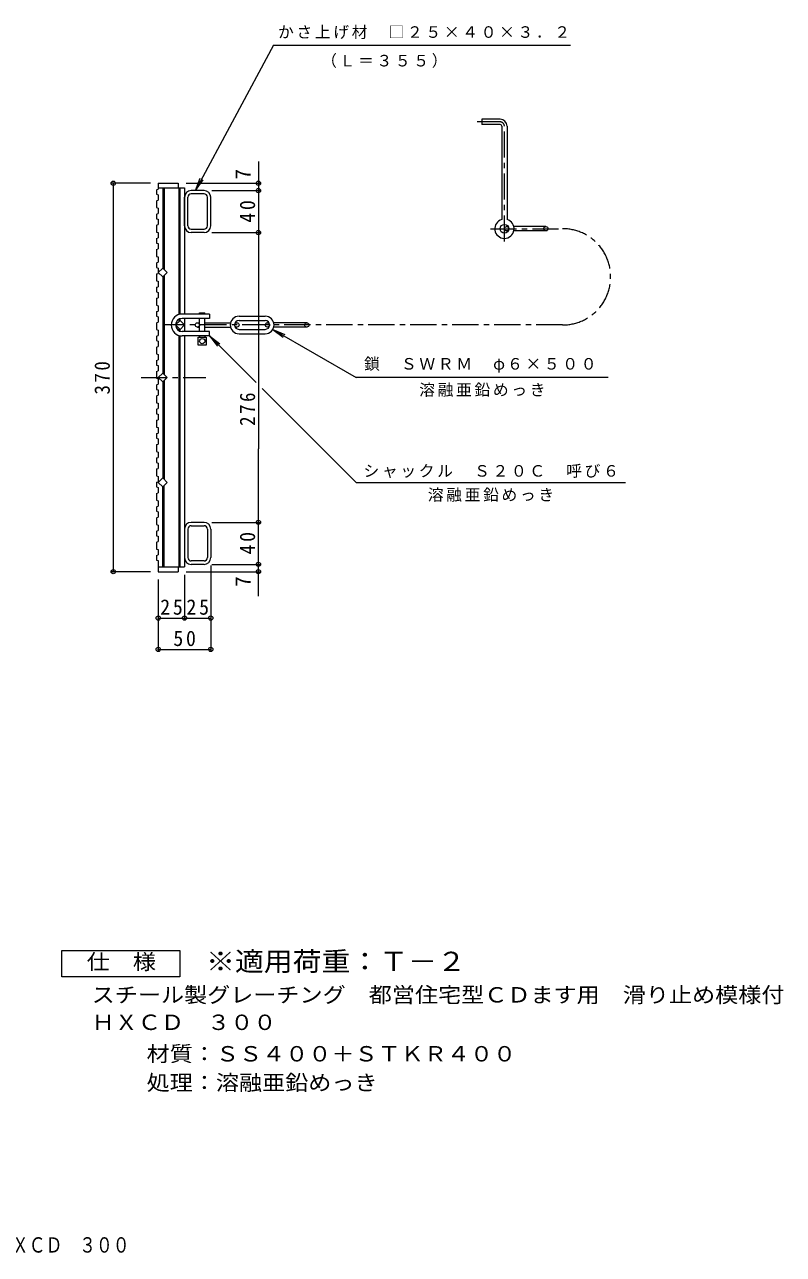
# Model space of a CAD drawing. Units: millimetres, scale not verified. Extents: x -614 to 831, y -677 to 524.
# Drawn here: x 109 to 831, y -677 to 495 of the extents above; entities that cross this region are included whole.
import ezdxf
from ezdxf.enums import TextEntityAlignment as Align

# ---------------------------------------------------------------- set-up
doc = ezdxf.new("R2010")
doc.units = ezdxf.units.MM
doc.header["$LTSCALE"] = 5
doc.header["$PDMODE"] = 32
doc.header["$PDSIZE"] = 4
doc.linetypes.add('CHAIN1', pattern=[8, 5, -1, 1, -1])
for name, color, linetype, lineweight in [('A-1_ピット', 2, 'Continuous', 9), ('A-2_蓋', 3, 'Continuous', 9), ('A-3_受枠', 4, 'Continuous', 9), ('A-4_寸法', 7, 'Continuous', 9), ('A-5_仕様文', 7, 'Continuous', 9), ('A-A', 3, 'Continuous', 9), ('F-5_F-5ﾚｲﾔ', 2, 'Continuous', 9)]:
    doc.layers.add(name, color=color, linetype=linetype, lineweight=lineweight)
doc.layers.add('A-E', color=7, linetype='Continuous')
doc.styles.add('ＭＳ ゴシック', font='')
doc.styles.get('ＭＳ ゴシック').set_extended_font_data('MS Gothic')

msp = doc.modelspace()

# ---------------------------------------------------------------- linework, layer by layer
at = {"layer": 'A-1_ピット'}
for p, q in [((260.946, 302.995), (260.946, 330.195)), ((264.146, 302.995), (264.146, 330.195)), ((279.546, 336.595), (267.346, 336.595)), ((279.546, 333.395), (267.346, 333.395)), ((282.746, 302.995), (282.746, 330.195)), ((285.946, 302.995), (285.946, 330.195)), ((267.346, 299.795), (279.546, 299.795)), ((279.546, 296.595), (267.346, 296.595)), ((260.946, 14.195), (260.946, -13.005)), ((264.146, 14.195), (264.146, -13.005)), ((279.546, 20.595), (267.346, 20.595)), ((267.346, 17.395), (279.546, 17.395)), ((282.746, 14.195), (282.746, -13.005)), ((285.946, 14.195), (285.946, -13.005)), ((279.546, -16.205), (267.346, -16.205)), ((279.546, -19.405), (267.346, -19.405))]:
    msp.add_line(p, q, dxfattribs=at)
for centre, radius, start, end in [((267.346, 330.195), 6.4, 90, 180), ((267.346, 330.195), 3.2, 90, 180), ((279.546, 330.195), 6.4, 0, 90), ((279.546, 330.195), 3.2, 0, 90), ((267.346, 302.995), 6.4, 180, 270), ((267.346, 302.995), 3.2, 180, 270), ((279.546, 302.995), 6.4, 270, 0), ((279.546, 302.995), 3.2, 270, 0), ((267.346, 14.195), 6.4, 90, 180), ((267.346, 14.195), 3.2, 90, 180), ((279.546, 14.195), 6.4, 0, 90), ((279.546, 14.195), 3.2, 0, 90), ((267.346, -13.005), 6.4, 180, 270), ((267.346, -13.005), 3.2, 180, 270), ((279.546, -13.005), 3.2, 270, 0), ((279.546, -13.005), 6.4, 270, 0)]:
    msp.add_arc(centre, radius, start, end, dxfattribs=at)
at = {"layer": 'A-2_蓋'}
for p, q in [((235.946, 343.595), (254.946, 343.595)), ((254.946, 343.595), (254.946, 339.094)), ((235.946, 339.094), (260.946, 339.094)), ((240.446, 339.094), (240.446, 262.58)), ((241.446, 339.094), (241.446, 261.58)), ((255.446, 339.094), (255.446, 218.486)), ((256.446, 339.094), (256.446, 218.762)), ((260.946, 339.094), (260.946, 219.011)), ((240.446, 254.609), (240.446, 162.58)), ((241.446, 255.61), (241.446, 161.58)), ((255.446, 213.924), (255.446, 211.58)), ((256.446, 214.42), (256.446, 212.58)), ((260.946, 214.845), (260.946, 202.344)), ((255.446, 205.609), (255.446, 203.265)), ((256.446, 204.609), (256.446, 202.769)), ((255.446, 198.703), (255.446, -21.905)), ((256.446, 198.427), (256.446, -21.905)), ((260.946, 198.178), (260.946, -21.905)), ((240.446, 154.609), (240.446, 62.58)), ((241.446, 155.609), (241.446, 61.58)), ((240.446, -21.905), (240.446, 54.61)), ((241.446, -21.905), (241.446, 55.61)), ((235.946, -21.905), (260.946, -21.905)), ((254.946, -21.905), (254.946, -26.405)), ((235.946, -26.405), (254.946, -26.405))]:
    msp.add_line(p, q, dxfattribs=at)
at = {"layer": 'A-2_蓋', "linetype": 'CHAIN1'}
msp.add_line((219.604, 158.595), (281.129, 158.595), dxfattribs=at)
at = {"layer": 'A-2_蓋'}
for points in [[(244.431, 258.595), (240.189, 254.352), (235.946, 258.595), (240.189, 262.837)], [(260.946, 208.595), (256.703, 204.352), (252.461, 208.595), (256.703, 212.837)], [(244.431, 158.595), (240.189, 154.352), (235.946, 158.595), (240.189, 162.837)], [(244.431, 58.595), (240.189, 62.838), (235.946, 58.595), (240.189, 54.352)]]:
    msp.add_lwpolyline(points, close=True, dxfattribs=at)
at = {"layer": 'A-3_受枠', "linetype": 'CHAIN1'}
for p, q in [((561.497, 402.098), (539.7, 402.098)), ((565.664, 288.013), (565.664, 397.932)), ((552.315, 300.261), (621.038, 300.261)), ((621.038, 208.595), (239.902, 208.595))]:
    msp.add_line(p, q, dxfattribs=at)
at = {"layer": 'A-3_受枠'}
for p, q in [((561.497, 399.598), (544.105, 399.598)), ((563.164, 397.932), (563.164, 309.08)), ((568.164, 397.932), (568.164, 309.08)), ((569.272, 302.345), (567.747, 302.345)), ((569.272, 298.178), (567.747, 298.178)), ((605.247, 302.345), (574.591, 302.345)), ((605.247, 298.178), (574.591, 298.178)), ((284.8, 219.011), (258.711, 219.011)), ((275.377, 220.249), (280.377, 220.249)), ((275.377, 219.011), (275.377, 220.249)), ((275.377, 202.344), (275.377, 214.845)), ((280.377, 219.011), (280.377, 220.249)), ((280.377, 202.344), (280.377, 214.845)), ((312.878, 216.928), (337.877, 216.928)), ((312.878, 212.761), (337.877, 212.761)), ((273.294, 210.678), (275.377, 210.678)), ((273.294, 206.511), (275.377, 206.511)), ((280.377, 210.678), (304.809, 210.678)), ((280.377, 206.511), (304.809, 206.511)), ((309.269, 210.678), (310.794, 210.678)), ((309.269, 206.511), (310.794, 206.511)), ((312.878, 204.428), (337.877, 204.428)), ((312.878, 200.261), (337.877, 200.261)), ((341.486, 210.678), (339.961, 210.678)), ((341.486, 206.511), (339.961, 206.511)), ((377.461, 210.678), (345.946, 210.678)), ((377.461, 206.511), (345.946, 206.511)), ((284.8, 198.178), (258.711, 198.178)), ((274.127, 196.941), (281.627, 196.941)), ((275.377, 198.178), (275.377, 196.941)), ((280.377, 198.178), (280.377, 196.941)), ((281.627, 196.941), (281.627, 189.441))]:
    msp.add_line(p, q, dxfattribs=at)
for points in [[(561.497, 404.598), (544.105, 404.598), (544.105, 399.598)], [(284.8, 219.011), (284.8, 214.845), (258.711, 214.845)], [(284.8, 198.178), (284.8, 202.344), (258.711, 202.344)], [(281.627, 189.441), (274.127, 189.441), (274.127, 196.941)]]:
    msp.add_lwpolyline(points, dxfattribs=at)
for centre, radius in [((565.664, 300.261), 4.167), ((567.747, 300.261), 2.083), ((605.247, 300.261), 2.083), ((273.294, 208.595), 2.083), ((310.794, 208.595), 2.083), ((339.961, 208.595), 2.083), ((377.461, 208.595), 2.083), ((277.877, 193.191), 2.5)]:
    msp.add_circle(centre, radius, dxfattribs=at)
for centre, radius, start, end in [((561.497, 397.932), 6.667, 0, 90), ((561.497, 397.932), 1.667, 0, 90), ((565.664, 300.261), 9.167, 105.82675, 74.17325), ((258.711, 208.595), 10.417, 90, 270), ((258.711, 208.595), 6.25, 90, 270), ((312.878, 208.595), 8.333, 90, 270), ((312.878, 208.595), 4.167, 90, 270), ((337.877, 208.595), 8.333, 270, 90), ((337.877, 208.595), 4.167, 270, 90)]:
    msp.add_arc(centre, radius, start, end, dxfattribs=at)
at = {"layer": 'A-3_受枠', "linetype": 'CHAIN1'}
for centre, radius, start in [((561.497, 397.932), 4.167, 0), ((621.038, 254.428), 45.833, 270)]:
    msp.add_arc(centre, radius, start, 90, dxfattribs=at)
at = {"layer": 'A-4_寸法'}
for p, q in [((345.753, 475.164), (628.738, 475.164)), ((331.421, 364.175), (331.421, 296.595)), ((228.446, 343.595), (191.553, 343.595)), ((193.053, 343.595), (193.053, -26.405)), ((262.446, 343.595), (332.921, 343.595)), ((271.498, 336.595), (275.914, 348.289)), ((271.498, 336.595), (278.79, 346.748)), ((287.046, 336.595), (332.921, 336.595)), ((287.046, 296.595), (332.921, 296.595)), ((331.421, 296.595), (331.421, 90.595)), ((345.094, 204.428), (356.643, 199.644)), ((345.094, 204.428), (355.011, 196.818)), ((345.094, 204.428), (424.48, 158.595)), ((284.8, 198.178), (294.717, 190.568)), ((284.8, 198.178), (292.41, 188.261)), ((284.8, 198.178), (329.17, 153.809)), ((664.539, 158.595), (424.48, 158.595)), ((334.858, 148.121), (424.48, 58.499)), ((331.421, -49.735), (331.421, 90.595)), ((424.48, 58.499), (680.941, 58.499)), ((287.046, 20.595), (332.921, 20.595)), ((285.946, -20.505), (285.946, -101.958)), ((287.046, -19.405), (332.921, -19.405)), ((228.446, -26.405), (191.553, -26.405)), ((235.946, -33.905), (235.946, -101.958)), ((260.946, -29.405), (260.946, -72.103)), ((262.446, -26.405), (332.921, -26.405)), ((235.946, -70.603), (260.946, -70.603)), ((260.946, -70.603), (285.946, -70.603)), ((235.946, -100.458), (285.946, -100.458))]:
    msp.add_line(p, q, dxfattribs=at)
for p in [(193.053, 343.595), (331.421, 343.595), (331.421, 336.595), (331.421, 296.595), (331.421, 20.595), (331.421, -19.405), (193.053, -26.405), (331.421, -26.405), (235.946, -70.603), (260.946, -70.603), (285.946, -70.603), (235.946, -100.458), (285.946, -100.458)]:
    msp.add_point(p, dxfattribs=at)
at = {"layer": 'A-5_仕様文'}
msp.add_line((345.753, 475.164), (271.498, 336.595), dxfattribs=at)
at = {"layer": 'A-A'}
for p, q in [((235.946, 343.595), (235.946, 337.951)), ((234.446, 337.44), (235.946, 337.951)), ((234.446, 326.897), (235.946, 327.408)), ((235.946, 319.838), (235.946, 314.725)), ((234.446, 314.214), (235.946, 314.725)), ((234.446, 303.67), (235.946, 304.182)), ((235.946, 296.612), (235.946, 291.498)), ((234.446, 290.987), (235.946, 291.498)), ((234.446, 280.444), (235.946, 280.955)), ((235.946, 273.385), (235.946, 268.272)), ((234.446, 267.761), (235.946, 268.272)), ((234.446, 257.218), (235.946, 257.729)), ((235.946, 262.842), (235.946, 257.729)), ((235.946, 250.159), (235.946, 245.046)), ((234.446, 244.534), (235.946, 245.046)), ((234.446, 233.991), (235.946, 234.503)), ((235.946, 239.616), (235.946, 234.503)), ((235.946, 226.933), (235.946, 221.819)), ((234.446, 221.308), (235.946, 221.819)), ((234.446, 210.765), (235.946, 211.276)), ((235.946, 216.389), (235.946, 211.276)), ((235.946, 203.706), (235.946, 198.593)), ((234.446, 198.082), (235.946, 198.593)), ((234.446, 187.538), (235.946, 188.05)), ((235.946, 193.163), (235.946, 188.05)), ((235.946, 180.48), (235.946, 175.366)), ((234.446, 174.855), (235.946, 175.366)), ((234.446, 164.312), (235.946, 164.823)), ((235.946, 169.936), (235.946, 164.823)), ((235.946, 157.253), (235.946, 152.14)), ((234.446, 151.629), (235.946, 152.14)), ((234.446, 141.085), (235.946, 141.597)), ((235.946, 146.71), (235.946, 141.597)), ((234.446, 128.402), (235.946, 128.914)), ((235.946, 134.027), (235.946, 128.914)), ((234.446, 117.859), (235.946, 118.37)), ((235.946, 123.484), (235.946, 118.37)), ((234.446, 105.176), (235.946, 105.687)), ((235.946, 110.8), (235.946, 105.687)), ((234.446, 94.633), (235.946, 95.144)), ((235.946, 100.257), (235.946, 95.144)), ((234.446, 81.949), (235.946, 82.461)), ((235.946, 87.574), (235.946, 82.461)), ((234.446, 71.406), (235.946, 71.918)), ((234.446, 71.406), (234.446, 64.859)), ((235.946, 77.031), (235.946, 71.918)), ((234.446, 64.859), (235.946, 64.348)), ((234.446, 58.723), (235.946, 59.234)), ((235.946, 64.348), (235.946, 59.234)), ((234.446, 48.18), (235.946, 48.691)), ((235.946, 53.804), (235.946, 48.691)), ((234.446, 35.497), (235.946, 36.008)), ((235.946, 41.121), (235.946, 36.008)), ((234.446, 24.953), (235.946, 25.465)), ((235.946, 30.578), (235.946, 25.465)), ((234.446, 12.27), (235.946, 12.781)), ((235.946, 17.895), (235.946, 12.781)), ((234.446, 1.727), (235.946, 2.238)), ((235.946, 7.351), (235.946, 2.238)), ((234.446, -10.956), (235.946, -10.445)), ((235.946, -5.332), (235.946, -10.445)), ((235.946, -15.875), (235.946, -26.405))]:
    msp.add_line(p, q, dxfattribs=at)
for points in [[(234.446, 337.44), (234.446, 333.033), (235.946, 332.521), (235.946, 327.408)], [(234.446, 326.897), (234.446, 320.349), (235.946, 319.838)], [(234.446, 314.214), (234.446, 309.806), (235.946, 309.295), (235.946, 304.182)], [(234.446, 303.67), (234.446, 297.123), (235.946, 296.612)], [(234.446, 290.987), (234.446, 286.58), (235.946, 286.068), (235.946, 280.955)], [(234.446, 280.444), (234.446, 273.897), (235.946, 273.385)], [(234.446, 267.761), (234.446, 263.353), (235.946, 262.842)], [(234.446, 257.218), (234.446, 250.67), (235.946, 250.159)], [(234.446, 244.534), (234.446, 240.127), (235.946, 239.616)], [(234.446, 233.991), (234.446, 227.444), (235.946, 226.933)], [(234.446, 221.308), (234.446, 216.901), (235.946, 216.389)], [(234.446, 210.765), (234.446, 204.217), (235.946, 203.706)], [(234.446, 198.082), (234.446, 193.674), (235.946, 193.163)], [(234.446, 187.538), (234.446, 180.991), (235.946, 180.48)], [(234.446, 174.855), (234.446, 170.448), (235.946, 169.936)], [(234.446, 164.312), (234.446, 157.765), (235.946, 157.253)], [(234.446, 151.629), (234.446, 147.221), (235.946, 146.71)], [(234.446, 141.085), (234.446, 134.538), (235.946, 134.027)], [(234.446, 128.402), (234.446, 123.995), (235.946, 123.484)], [(234.446, 117.859), (234.446, 111.312), (235.946, 110.8)], [(234.446, 105.176), (234.446, 100.768), (235.946, 100.257)], [(234.446, 94.633), (234.446, 88.085), (235.946, 87.574)], [(234.446, 81.949), (234.446, 77.542), (235.946, 77.031)], [(234.446, 58.723), (234.446, 54.316), (235.946, 53.804)], [(234.446, 48.18), (234.446, 41.632), (235.946, 41.121)], [(234.446, 35.497), (234.446, 31.089), (235.946, 30.578)], [(234.446, 24.953), (234.446, 18.406), (235.946, 17.895)], [(234.446, 12.27), (234.446, 7.863), (235.946, 7.351)], [(234.446, 1.727), (234.446, -4.821), (235.946, -5.332)], [(234.446, -10.956), (234.446, -15.364), (235.946, -15.875)]]:
    msp.add_lwpolyline(points, dxfattribs=at)
at = {"layer": 'F-5_F-5ﾚｲﾔ'}
msp.add_lwpolyline([(143.996, -412.215), (143.996, -387.215), (256.496, -387.215), (256.496, -412.215)], close=True, dxfattribs=at)

# ---------------------------------------------------------------- texts
at = {"layer": 'A-4_寸法', "color": 2, "style": 'ＭＳ ゴシック'}
for p in [(328.421, 347.161), (328.421, -40.782)]:
    msp.add_text('7', height=14.66, rotation=90, dxfattribs=at).set_placement(p, align=Align.BOTTOM_LEFT)
at = {"layer": 'A-4_寸法', "char_height": 11, "attachment_point": 7, "style": 'ＭＳ ゴシック'}
for s, insert in [('\\T1.17;かさ上げ材\u3000□２５×４０×３．２', (350.019, 480.9)), ('\\T1.17;（Ｌ＝３５５）', (391.125, 453.4)), ('\\T1.17;鎖\u3000ＳＷＲＭ\u3000φ６×５００', (432.009, 163.103)), ('\\T1.17;溶融亜鉛めっき', (484.509, 140.139)), ('\\T1.17;シャックル\u3000Ｓ２０Ｃ\u3000呼び６', (431.46, 62.765))]:
    msp.add_mtext(s, dxfattribs=dict(at, insert=insert))
at = {"layer": 'A-4_寸法', "color": 2, "char_height": 14.66, "attachment_point": 7, "rotation": 90, "style": 'ＭＳ ゴシック'}
for s, insert in [('\\T1.27;\\W0.95;40', (328.421, 305.97)), ('\\T1.27;\\W0.9;370', (190.053, 142.345)), ('\\T1.27;\\W0.9;276', (328.421, 112.491)), ('\\T1.27;\\W0.95;40', (328.421, -10.03))]:
    msp.add_mtext(s, dxfattribs=dict(at, insert=insert))
at = {"layer": 'A-4_寸法', "color": 2, "char_height": 14.66, "attachment_point": 7, "style": 'ＭＳ ゴシック'}
for s, insert in [('\\T1.27;\\W0.95;25', (237.821, -67.603)), ('\\T1.27;\\W0.95;25', (262.821, -67.603)), ('\\T1.27;\\W0.95;50', (250.321, -97.458))]:
    msp.add_mtext(s, dxfattribs=dict(at, insert=insert))
at = {"layer": 'A-E', "insert": (492.71, 40.13), "char_height": 11, "attachment_point": 7, "style": 'ＭＳ ゴシック'}
msp.add_mtext('\\T1.17;溶融亜鉛めっき', dxfattribs=at)
at = {"layer": 'F-5_F-5ﾚｲﾔ', "color": 3, "style": 'ＭＳ ゴシック', "width": 1.1}
msp.add_text('※適用荷重：Ｔ－２', height=18.33, dxfattribs=at).set_placement((281.496, -412.215), align=Align.BOTTOM_LEFT)
at = {"layer": 'F-5_F-5ﾚｲﾔ', "style": 'ＭＳ ゴシック'}
for s, width, p in [('仕\u3000様', 1.1, (167.746, -409.715)), ('スチール製グレーチング\u3000都営住宅型ＣＤます用\u3000滑り止め模様付', 1.1, (172.54, -441.175)), ('ＨＸＣＤ\u3000３００', 1.1, (172.54, -467.332)), ('材質：ＳＳ４００＋ＳＴＫＲ４００', 1.1, (224.897, -497.308)), ('処理：溶融亜鉛めっき', 1.1, (224.896, -524.808)), ('スチール製グレーチング\u3000都営住宅型ＣＤます用\u3000滑り止め模様付\u3000\u3000ＨＸＣＤ\u3000３００', 0.8, (-431.25, -679.373))]:
    msp.add_text(s, height=14.66, dxfattribs=dict(at, width=width)).set_placement(p, align=Align.BOTTOM_LEFT)

doc.saveas('drawing.dxf')
